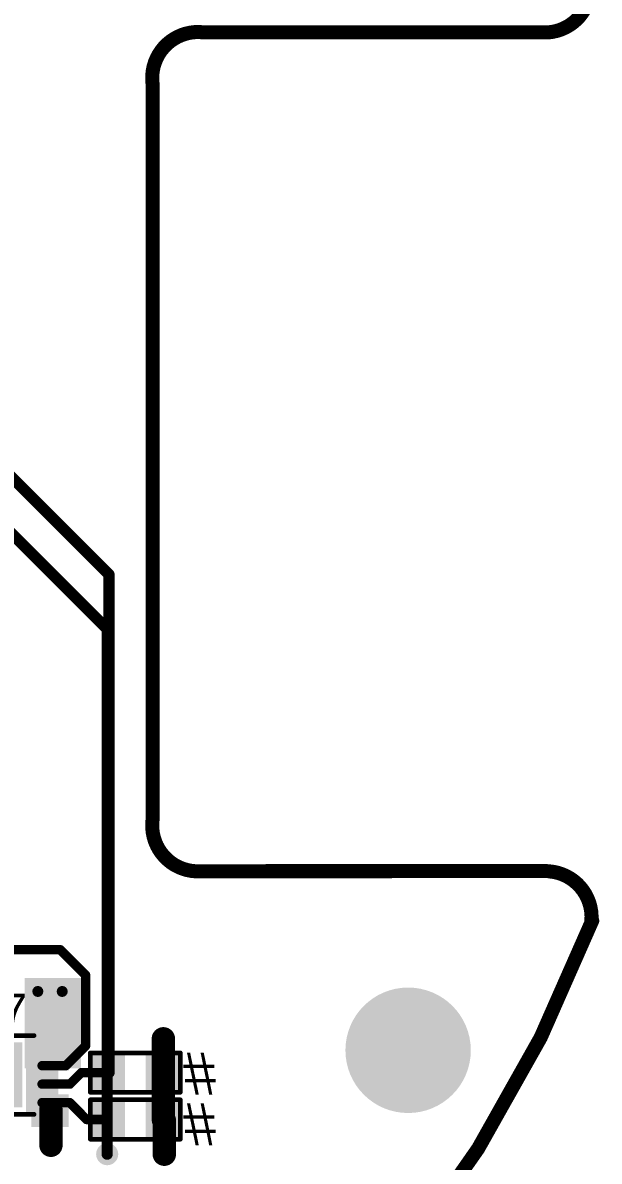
# Model space of a CAD drawing. Header units: millimetres. Extents: x -1.41 to 1.31, y -0.13 to 2.68.
# Drawn here: x 0.697 to 1.312, y 0.522 to 1.735 of the extents above; entities that cross this region are included whole.
import ezdxf

# ---------------------------------------------------------------- set-up
doc = ezdxf.new("R2010")
doc.units = ezdxf.units.MM
doc.header["$MEASUREMENT"] = 0
for name, color, linetype in [('BottomLayer', 5, 'Continuous'), ('BottomPaste', 16, 'Continuous'), ('BottomSolder', 6, 'Continuous'), ('Mechanical2', 216, 'Continuous'), ('MultiLayer', 9, 'Continuous'), ('PadHoleLayer', 156, 'Continuous'), ('TopLayer', 1, 'Continuous'), ('TopOverlay', 2, 'Continuous'), ('TopPaste', 8, 'Continuous'), ('TopSolder', 216, 'Continuous'), ('ViaHoleLayer', 16, 'Continuous')]:
    doc.layers.add(name, color=color, linetype=linetype)
doc.styles.add('Arial', font='', dxfattribs={"height": 0.2})
doc.styles.get('Arial').set_extended_font_data('Arial')

# ---------------------------------------------------------------- blocks, each defined once
blk = doc.blocks.new('R__0603_57')
at = {"layer": 'TopLayer'}
for points in [[(-0.015, 0.0175), (-0.015, -0.0175), (-0.045, -0.0175), (-0.045, 0.0175)], [(0.045, 0.0175), (0.045, -0.0175), (0.015, -0.0175), (0.015, 0.0175)]]:
    blk.add_hatch(color=1, dxfattribs=at).paths.add_polyline_path(points)
at = {"layer": 'TopPaste'}
for points in [[(-0.015, 0.0175), (-0.015, -0.0175), (-0.045, -0.0175), (-0.045, 0.0175)], [(0.045, 0.0175), (0.045, -0.0175), (0.015, -0.0175), (0.015, 0.0175)]]:
    blk.add_hatch(color=8, dxfattribs=at).paths.add_polyline_path(points)
at = {"layer": 'TopSolder'}
for points in [[(-0.011, 0.0215), (-0.011, -0.0215), (-0.049, -0.0215), (-0.049, 0.0215)], [(0.049, 0.0215), (0.049, -0.0215), (0.011, -0.0215), (0.011, 0.0215)]]:
    blk.add_hatch(color=216, dxfattribs=at).paths.add_polyline_path(points)
at = {"layer": 'TopOverlay', "const_width": 0.005}
for points in [[(-0.048, 0.021), (-0.048, -0.021)], [(0.048, 0.021), (-0.048, 0.021)], [(0.048, 0.021), (0.048, -0.021)], [(0.048, -0.021), (-0.048, -0.021)]]:
    blk.add_lwpolyline(points, dxfattribs=at)
at = {"layer": 'TopOverlay', "const_width": 0.0025}
for points in [[(-0.04925, 0.021, 1), (-0.04675, 0.021, 1)], [(-0.04925, 0.021, 1), (-0.04675, 0.021, 1)], [(0.04675, 0.021, 1), (0.04925, 0.021, 1)], [(0.04675, 0.021, 1), (0.04925, 0.021, 1)], [(-0.04925, -0.021, 1), (-0.04675, -0.021, 1)], [(-0.04925, -0.021, 1), (-0.04675, -0.021, 1)], [(0.04675, -0.021, 1), (0.04925, -0.021, 1)], [(0.04675, -0.021, 1), (0.04925, -0.021, 1)]]:
    blk.add_lwpolyline(points, format="xyb", close=True, dxfattribs=at)
blk = doc.blocks.new('R__0603_58')
at = {"layer": 'TopLayer'}
for points in [[(-0.015, 0.0175), (-0.015, -0.0175), (-0.045, -0.0175), (-0.045, 0.0175)], [(0.045, 0.0175), (0.045, -0.0175), (0.015, -0.0175), (0.015, 0.0175)]]:
    blk.add_hatch(color=1, dxfattribs=at).paths.add_polyline_path(points)
at = {"layer": 'TopPaste'}
for points in [[(-0.015, 0.0175), (-0.015, -0.0175), (-0.045, -0.0175), (-0.045, 0.0175)], [(0.045, 0.0175), (0.045, -0.0175), (0.015, -0.0175), (0.015, 0.0175)]]:
    blk.add_hatch(color=8, dxfattribs=at).paths.add_polyline_path(points)
at = {"layer": 'TopSolder'}
for points in [[(-0.011, 0.0215), (-0.011, -0.0215), (-0.049, -0.0215), (-0.049, 0.0215)], [(0.049, 0.0215), (0.049, -0.0215), (0.011, -0.0215), (0.011, 0.0215)]]:
    blk.add_hatch(color=216, dxfattribs=at).paths.add_polyline_path(points)
at = {"layer": 'TopOverlay', "const_width": 0.005}
for points in [[(0.048, 0.021), (-0.048, 0.021)], [(-0.048, 0.021), (-0.048, -0.021)], [(0.048, 0.021), (0.048, -0.021)], [(0.048, -0.021), (-0.048, -0.021)]]:
    blk.add_lwpolyline(points, dxfattribs=at)
at = {"layer": 'TopOverlay', "const_width": 0.0025}
for points in [[(-0.04925, 0.021, 1), (-0.04675, 0.021, 1)], [(-0.04925, 0.021, 1), (-0.04675, 0.021, 1)], [(0.04675, 0.021, 1), (0.04925, 0.021, 1)], [(0.04675, 0.021, 1), (0.04925, 0.021, 1)], [(-0.04925, -0.021, 1), (-0.04675, -0.021, 1)], [(-0.04925, -0.021, 1), (-0.04675, -0.021, 1)], [(0.04675, -0.021, 1), (0.04925, -0.021, 1)], [(0.04675, -0.021, 1), (0.04925, -0.021, 1)]]:
    blk.add_lwpolyline(points, format="xyb", close=True, dxfattribs=at)
blk = doc.blocks.new('C___0603_B_63')
at = {"layer": 'BottomLayer'}
for points in [[(-0.045, -0.0175), (-0.045, 0.0175), (-0.015, 0.0175), (-0.015, -0.0175)], [(0.015, -0.0175), (0.015, 0.0175), (0.045, 0.0175), (0.045, -0.0175)]]:
    blk.add_hatch(color=5, dxfattribs=at).paths.add_polyline_path(points)
at = {"layer": 'BottomPaste'}
for points in [[(-0.045, -0.0175), (-0.045, 0.0175), (-0.015, 0.0175), (-0.015, -0.0175)], [(0.015, -0.0175), (0.015, 0.0175), (0.045, 0.0175), (0.045, -0.0175)]]:
    blk.add_hatch(color=16, dxfattribs=at).paths.add_polyline_path(points)
at = {"layer": 'BottomSolder'}
for points in [[(-0.0474, -0.0199), (-0.0474, 0.0199), (-0.0126, 0.0199), (-0.0126, -0.0199)], [(0.0126, -0.0199), (0.0126, 0.0199), (0.0474, 0.0199), (0.0474, -0.0199)]]:
    blk.add_hatch(color=6, dxfattribs=at).paths.add_polyline_path(points)
blk = doc.blocks.new('8_UDFN_EP__2_3__64')
at = {"layer": 'TopLayer'}
for points in [[(-0.0669, 0.0354), (-0.0402, 0.0354), (-0.0402, 0.0236), (-0.0669, 0.0236)], [(-0.0285, 0.0307), (0.0285, 0.0307), (0.0285, -0.0307), (-0.0285, -0.0307)], [(0.0402, 0.0354), (0.0669, 0.0354), (0.0669, 0.0236), (0.0402, 0.0236)], [(-0.0669, 0.0157), (-0.0402, 0.0157), (-0.0402, 0.0039), (-0.0669, 0.0039)], [(0.0402, 0.0157), (0.0669, 0.0157), (0.0669, 0.0039), (0.0402, 0.0039)], [(-0.0669, -0.0039), (-0.0402, -0.0039), (-0.0402, -0.0157), (-0.0669, -0.0157)], [(0.0402, -0.0039), (0.0669, -0.0039), (0.0669, -0.0157), (0.0402, -0.0157)], [(-0.0669, -0.0236), (-0.0402, -0.0236), (-0.0402, -0.0354), (-0.0669, -0.0354)], [(0.0402, -0.0236), (0.0669, -0.0236), (0.0669, -0.0354), (0.0402, -0.0354)]]:
    blk.add_hatch(color=1, dxfattribs=at).paths.add_polyline_path(points)
at = {"layer": 'TopPaste'}
for points in [[(-0.0669, 0.0354), (-0.0402, 0.0354), (-0.0402, 0.0236), (-0.0669, 0.0236)], [(-0.0285, 0.0307), (0.0285, 0.0307), (0.0285, -0.0307), (-0.0285, -0.0307)], [(0.0402, 0.0354), (0.0669, 0.0354), (0.0669, 0.0236), (0.0402, 0.0236)], [(-0.0669, 0.0157), (-0.0402, 0.0157), (-0.0402, 0.0039), (-0.0669, 0.0039)], [(0.0402, 0.0157), (0.0669, 0.0157), (0.0669, 0.0039), (0.0402, 0.0039)], [(-0.0669, -0.0039), (-0.0402, -0.0039), (-0.0402, -0.0157), (-0.0669, -0.0157)], [(0.0402, -0.0039), (0.0669, -0.0039), (0.0669, -0.0157), (0.0402, -0.0157)], [(-0.0669, -0.0236), (-0.0402, -0.0236), (-0.0402, -0.0354), (-0.0669, -0.0354)], [(0.0402, -0.0236), (0.0669, -0.0236), (0.0669, -0.0354), (0.0402, -0.0354)]]:
    blk.add_hatch(color=8, dxfattribs=at).paths.add_polyline_path(points)
at = {"layer": 'TopSolder'}
for points in [[(-0.0709, 0.0394), (-0.0362, 0.0394), (-0.0362, 0.0196), (-0.0709, 0.0196)], [(0.0362, 0.0394), (0.0709, 0.0394), (0.0709, 0.0196), (0.0362, 0.0196)], [(-0.0325, 0.0347), (0.0325, 0.0347), (0.0325, -0.0347), (-0.0325, -0.0347)], [(-0.0709, 0.0197), (-0.0362, 0.0197), (-0.0362, -0.0001), (-0.0709, -0.0001)], [(0.0362, 0.0197), (0.0709, 0.0197), (0.0709, -0.0001), (0.0362, -0.0001)], [(-0.0709, 0.0001), (-0.0362, 0.0001), (-0.0362, -0.0197), (-0.0709, -0.0197)], [(0.0362, 0.0001), (0.0709, 0.0001), (0.0709, -0.0197), (0.0362, -0.0197)], [(-0.0709, -0.0196), (-0.0362, -0.0196), (-0.0362, -0.0394), (-0.0709, -0.0394)], [(0.0362, -0.0196), (0.0709, -0.0196), (0.0709, -0.0394), (0.0362, -0.0394)]]:
    blk.add_hatch(color=216, dxfattribs=at).paths.add_polyline_path(points)
at = {"layer": 'TopOverlay'}
for points, const_width in [([(-0.06, 0.045, 1), (-0.062, 0.045, 1)], 0.01), ([(-0.0645, 0.045, 1), (-0.0595, 0.045, 1)], 0.005), ([(-0.0625, 0.045, 1), (-0.0575, 0.045, 1)], 0.005), ([(-0.0432, 0.042, 1), (-0.0408, 0.042, 1)], 0.0025), ([(0.0437, 0.042, 1), (0.0462, 0.042, 1)], 0.0025), ([(-0.0432, -0.042, 1), (-0.0408, -0.042, 1)], 0.0025), ([(0.0437, -0.042, 1), (0.0462, -0.042, 1)], 0.0025)]:
    blk.add_lwpolyline(points, format="xyb", close=True, dxfattribs=dict(at, const_width=const_width))
at = {"layer": 'TopOverlay', "const_width": 0.005}
for points in [[(-0.042, 0.042), (0.045, 0.042)], [(-0.042, -0.042), (0.045, -0.042)]]:
    blk.add_lwpolyline(points, dxfattribs=at)

msp = doc.modelspace()

# ---------------------------------------------------------------- hatches: boundary and pattern name
at = {"layer": 'BottomLayer'}
msp.add_hatch(color=5, dxfattribs=at).paths.add_polyline_path([(0.759, 0.717), (0.699, 0.717), (0.699, 0.6205), (0.759, 0.6205)])
h = msp.add_hatch(color=5, dxfattribs=at)
edge = h.paths.add_edge_path()
edge.add_arc((0.713, 0.7025), 0.0118, 0, 360)
h = msp.add_hatch(color=5, dxfattribs=at)
edge = h.paths.add_edge_path()
edge.add_arc((0.739, 0.7025), 0.0118, 0, 360)
h = msp.add_hatch(color=5, dxfattribs=at)
edge = h.paths.add_edge_path()
edge.add_arc((1.1081, 0.6398), 0.0591, 0, 360)
h = msp.add_hatch(color=5, dxfattribs=at)
edge = h.paths.add_edge_path()
edge.add_arc((0.847, 0.652), 0.0118, 0, 360)
h = msp.add_hatch(color=5, dxfattribs=at)
edge = h.paths.add_edge_path()
edge.add_arc((0.727, 0.5385), 0.0118, 0, 360)
h = msp.add_hatch(color=5, dxfattribs=at)
edge = h.paths.add_edge_path()
edge.add_arc((0.787, 0.529), 0.0118, 0, 360)
h = msp.add_hatch(color=5, dxfattribs=at)
edge = h.paths.add_edge_path()
edge.add_arc((0.848, 0.529), 0.0118, 0, 360)
at = {"layer": 'BottomSolder'}
h = msp.add_hatch(color=6, dxfattribs=at)
edge = h.paths.add_edge_path()
edge.add_arc((1.1081, 0.6398), 0.0631, 0, 360)
at = {"layer": 'MultiLayer'}
h = msp.add_hatch(color=9, dxfattribs=at)
edge = h.paths.add_edge_path()
edge.add_arc((1.1081, 0.6398), 0.0591, 0, 360)
at = {"layer": 'PadHoleLayer'}
h = msp.add_hatch(color=156, dxfattribs=at)
edge = h.paths.add_edge_path()
edge.add_arc((1.1081, 0.6398), 0.0669, 0, 360)
at = {"layer": 'TopLayer'}
for points in [[(0.701, 0.6375), (0.734, 0.6375), (0.734, 0.715), (0.701, 0.715)], [(0.725, 0.656), (0.752, 0.656), (0.752, 0.715), (0.725, 0.715)]]:
    msp.add_hatch(color=1, dxfattribs=at).paths.add_polyline_path(points)
h = msp.add_hatch(color=1, dxfattribs=at)
edge = h.paths.add_edge_path()
edge.add_arc((0.713, 0.7025), 0.0118, 0, 360)
h = msp.add_hatch(color=1, dxfattribs=at)
edge = h.paths.add_edge_path()
edge.add_arc((0.739, 0.7025), 0.0118, 0, 360)
h = msp.add_hatch(color=1, dxfattribs=at)
edge = h.paths.add_edge_path()
edge.add_arc((1.1081, 0.6398), 0.0591, 0, 360)
h = msp.add_hatch(color=1, dxfattribs=at)
edge = h.paths.add_edge_path()
edge.add_arc((0.847, 0.652), 0.0118, 0, 360)
h = msp.add_hatch(color=1, dxfattribs=at)
edge = h.paths.add_edge_path()
edge.add_arc((0.727, 0.5385), 0.0118, 0, 360)
h = msp.add_hatch(color=1, dxfattribs=at)
edge = h.paths.add_edge_path()
edge.add_arc((0.787, 0.529), 0.0118, 0, 360)
h = msp.add_hatch(color=1, dxfattribs=at)
edge = h.paths.add_edge_path()
edge.add_arc((0.848, 0.529), 0.0118, 0, 360)
at = {"layer": 'TopSolder'}
h = msp.add_hatch(color=216, dxfattribs=at)
edge = h.paths.add_edge_path()
edge.add_arc((1.1081, 0.6398), 0.0631, 0, 360)
at = {"layer": 'ViaHoleLayer'}
h = msp.add_hatch(color=16, dxfattribs=at)
edge = h.paths.add_edge_path()
edge.add_arc((0.713, 0.7025), 0.00591, 0, 360)
h = msp.add_hatch(color=16, dxfattribs=at)
edge = h.paths.add_edge_path()
edge.add_arc((0.739, 0.7025), 0.00591, 0, 360)
h = msp.add_hatch(color=16, dxfattribs=at)
edge = h.paths.add_edge_path()
edge.add_arc((0.847, 0.652), 0.00591, 0, 360)
h = msp.add_hatch(color=16, dxfattribs=at)
edge = h.paths.add_edge_path()
edge.add_arc((0.727, 0.5385), 0.00591, 0, 360)
h = msp.add_hatch(color=16, dxfattribs=at)
edge = h.paths.add_edge_path()
edge.add_arc((0.787, 0.529), 0.00591, 0, 360)
h = msp.add_hatch(color=16, dxfattribs=at)
edge = h.paths.add_edge_path()
edge.add_arc((0.848, 0.529), 0.00591, 0, 360)

# ---------------------------------------------------------------- linework, layer by layer
at = {"layer": 'BottomLayer'}
for points, const_width in [([(0.66, 1.216), (0.787, 1.089)], 0.012), ([(0.787, 0.529), (0.787, 1.089)], 0.012), ([(0.727, 0.5385), (0.727, 0.5765)], 0.025)]:
    msp.add_lwpolyline(points, dxfattribs=dict(at, const_width=const_width))
for points, const_width in [([(0.784, 1.089, 1), (0.79, 1.089, 1)], 0.006), ([(0.784, 1.089, 1), (0.79, 1.089, 1)], 0.006), ([(0.7208, 0.5765, 1), (0.7332, 0.5765, 1)], 0.0125), ([(0.7208, 0.5385, 1), (0.7332, 0.5385, 1)], 0.0125), ([(0.784, 0.529, 1), (0.79, 0.529, 1)], 0.006)]:
    msp.add_lwpolyline(points, format="xyb", close=True, dxfattribs=dict(at, const_width=const_width))
at = {"layer": 'Mechanical2', "const_width": 0.015}
for points in [[(1.3045, 0.7779, -5.376897), (1.3038, 1.7829)], [(1.3027, 1.7775, -0.413744), (1.2575, 1.7251)], [(0.8354, 1.6705, -0.48468), (0.8894, 1.7252)], [(0.886, 0.8306, -0.463186), (0.8354, 0.8855)], [(1.2585, 0.8306, -0.413744), (1.3037, 0.7782)]]:
    msp.add_lwpolyline(points, format="xyb", dxfattribs=at)
at = {"layer": 'Mechanical2', "const_width": 0.0075}
for points in [[(0.8857, 1.7252, 1), (0.8932, 1.7252, 1)], [(0.8857, 1.7251, 1), (0.8932, 1.7251, 1)], [(1.2518, 1.7251, 1), (1.2593, 1.7251, 1)], [(1.2538, 1.7251, 1), (1.2613, 1.7251, 1)], [(0.8317, 1.6705, 1), (0.8392, 1.6705, 1)], [(0.8317, 1.6705, 1), (0.8392, 1.6705, 1)], [(0.8317, 0.8855, 1), (0.8392, 0.8855, 1)], [(0.8317, 0.8855, 1), (0.8392, 0.8855, 1)], [(0.8823, 0.8307, 1), (0.8898, 0.8307, 1)], [(0.8823, 0.8306, 1), (0.8898, 0.8306, 1)], [(1.2518, 0.8309, 1), (1.2593, 0.8309, 1)], [(1.2548, 0.8306, 1), (1.2623, 0.8306, 1)], [(1.3, 0.7782, 1), (1.3075, 0.7782, 1)], [(1.3008, 0.7779, 1), (1.3083, 0.7779, 1)]]:
    msp.add_lwpolyline(points, format="xyb", close=True, dxfattribs=at)
at = {"layer": 'Mechanical2', "const_width": 0.015}
for points in [[(0.8894, 1.7251), (1.2555, 1.7251)], [(0.8354, 0.8855), (0.8354, 1.6705)], [(0.886, 0.8307), (1.2555, 0.8309)]]:
    msp.add_lwpolyline(points, dxfattribs=at)
at = {"layer": 'TopLayer'}
for points, const_width in [([(0.683, 1.253), (0.789, 1.147)], 0.012), ([(0.789, 0.616), (0.789, 1.147)], 0.012), ([(0.678, 0.747), (0.737, 0.747)], 0.01), ([(0.737, 0.747), (0.764, 0.72)], 0.01), ([(0.764, 0.6446), (0.764, 0.72)], 0.01), ([(0.847, 0.616), (0.847, 0.652)], 0.025), ([(0.7428, 0.6234), (0.764, 0.6446)], 0.01), ([(0.7175, 0.6234), (0.7428, 0.6234)], 0.01), ([(0.7472, 0.6037), (0.7595, 0.616)], 0.01), ([(0.7595, 0.616), (0.787, 0.616)], 0.01), ([(0.847, 0.566), (0.847, 0.616)], 0.025), ([(0.7175, 0.6037), (0.7472, 0.6037)], 0.01), ([(0.7175, 0.584), (0.747, 0.584)], 0.01), ([(0.747, 0.584), (0.759, 0.572)], 0.01), ([(0.759, 0.5719), (0.759, 0.572)], 0.01), ([(0.759, 0.5719), (0.7649, 0.566)], 0.01), ([(0.7649, 0.566), (0.787, 0.566)], 0.01), ([(0.787, 0.529), (0.787, 0.566)], 0.012), ([(0.847, 0.566), (0.848, 0.565)], 0.025), ([(0.848, 0.529), (0.848, 0.565)], 0.025)]:
    msp.add_lwpolyline(points, dxfattribs=dict(at, const_width=const_width))
for points, const_width in [([(0.786, 1.147, 1), (0.792, 1.147, 1)], 0.006), ([(0.786, 1.147, 1), (0.792, 1.147, 1)], 0.006), ([(0.7345, 0.747, 1), (0.7395, 0.747, 1)], 0.005), ([(0.7345, 0.747, 1), (0.7395, 0.747, 1)], 0.005), ([(0.7615, 0.72, 1), (0.7665, 0.72, 1)], 0.005), ([(0.7615, 0.72, 1), (0.7665, 0.72, 1)], 0.005), ([(0.8407, 0.652, 1), (0.8532, 0.652, 1)], 0.0125), ([(0.7615, 0.6446, 1), (0.7665, 0.6446, 1)], 0.005), ([(0.7615, 0.6446, 1), (0.7665, 0.6446, 1)], 0.005), ([(0.715, 0.6234, 1), (0.72, 0.6234, 1)], 0.005), ([(0.7403, 0.6234, 1), (0.7453, 0.6234, 1)], 0.005), ([(0.7403, 0.6234, 1), (0.7453, 0.6234, 1)], 0.005), ([(0.757, 0.616, 1), (0.762, 0.616, 1)], 0.005), ([(0.757, 0.616, 1), (0.762, 0.616, 1)], 0.005), ([(0.7845, 0.616, 1), (0.7895, 0.616, 1)], 0.005), ([(0.786, 0.616, 1), (0.792, 0.616, 1)], 0.006), ([(0.8407, 0.616, 1), (0.8532, 0.616, 1)], 0.0125), ([(0.8407, 0.616, 1), (0.8532, 0.616, 1)], 0.0125), ([(0.715, 0.6037, 1), (0.72, 0.6037, 1)], 0.005), ([(0.7447, 0.6037, 1), (0.7497, 0.6037, 1)], 0.005), ([(0.7447, 0.6037, 1), (0.7497, 0.6037, 1)], 0.005), ([(0.715, 0.584, 1), (0.72, 0.584, 1)], 0.005), ([(0.7445, 0.584, 1), (0.7495, 0.584, 1)], 0.005), ([(0.7445, 0.584, 1), (0.7495, 0.584, 1)], 0.005), ([(0.7565, 0.572, 1), (0.7615, 0.572, 1)], 0.005), ([(0.7565, 0.572, 1), (0.7615, 0.572, 1)], 0.005), ([(0.7565, 0.5719, 1), (0.7615, 0.5719, 1)], 0.005), ([(0.7565, 0.5719, 1), (0.7615, 0.5719, 1)], 0.005), ([(0.7624, 0.566, 1), (0.7674, 0.566, 1)], 0.005), ([(0.7624, 0.566, 1), (0.7674, 0.566, 1)], 0.005), ([(0.784, 0.566, 1), (0.79, 0.566, 1)], 0.006), ([(0.7845, 0.566, 1), (0.7895, 0.566, 1)], 0.005), ([(0.8407, 0.566, 1), (0.8532, 0.566, 1)], 0.0125), ([(0.8407, 0.566, 1), (0.8532, 0.566, 1)], 0.0125), ([(0.8417, 0.565, 1), (0.8542, 0.565, 1)], 0.0125), ([(0.8417, 0.565, 1), (0.8542, 0.565, 1)], 0.0125), ([(0.784, 0.529, 1), (0.79, 0.529, 1)], 0.006), ([(0.8417, 0.529, 1), (0.8542, 0.529, 1)], 0.0125)]:
    msp.add_lwpolyline(points, format="xyb", close=True, dxfattribs=dict(at, const_width=const_width))

# ---------------------------------------------------------------- block references
msp.add_blockref('8_UDFN_EP__2_3__64', (0.664, 0.6135))
for name, p, rotation in [('C___0603_B_63', (0.726, 0.6055), 270), ('R__0603_58', (0.817, 0.616), 180), ('R__0603_57', (0.817, 0.566), 180)]:
    msp.add_blockref(name, p, dxfattribs=dict(rotation=rotation))

# ---------------------------------------------------------------- texts
at = {"layer": 'TopOverlay', "style": 'Arial'}
msp.add_text('U7', height=0.035, dxfattribs=at).set_placement((0.639, 0.665))
at = {"layer": 'TopOverlay', "style": 'Arial', "text_generation_flag": 2}
for p in [(0.903, 0.5926), (0.903, 0.5386)]:
    msp.add_text('#', height=0.045, rotation=360, dxfattribs=at).set_placement(p)

doc.saveas('drawing.dxf')
